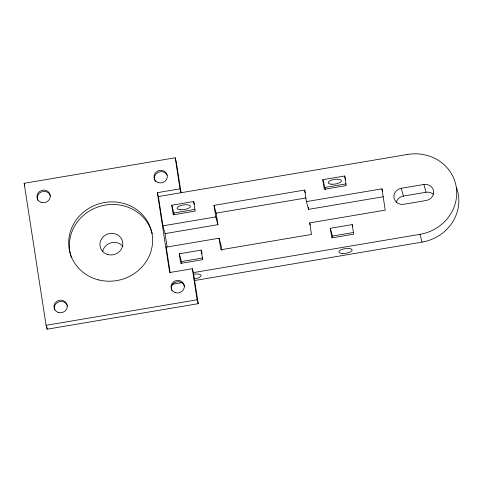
<?xml version="1.0" encoding="UTF-8"?>
<svg xmlns="http://www.w3.org/2000/svg" width="483" height="483" viewBox="0 0 483 483"><rect width="100%" height="100%" fill="white"/><g stroke="black" fill="none" stroke-linecap="round" stroke-linejoin="round"><path stroke-width="0.72" d="M179.99 188.841L157.331 192.669L169.678 272.551L192.337 268.723L193.405 272.605L198.205 303.674L47.165 329.189L46.096 325.313L24.15 183.292L175.19 157.778L176.259 161.66L181.059 192.723L179.99 188.841L175.19 157.778M157.331 192.669L158.4 196.551L407.61 154.445M193.659 201.526L195.138 211.113L173.234 214.808L171.755 205.227L193.659 201.526L194.432 204.345M344.687 176.005L346.172 185.593L324.268 189.294L322.789 179.706L344.687 176.005L345.659 179.537M158.4 196.551L162.928 225.845L165.065 233.609L217.93 224.673L215.792 216.909L214.005 205.372L304.634 190.061L305.407 192.886M171.755 205.227L173.892 212.991L195.066 209.411M322.789 179.706L324.926 187.47L346.1 183.896M214.005 205.372L216.149 213.136L306.029 197.952M162.928 225.845L215.792 216.909M304.634 190.061L306.415 201.598L381.932 188.841L382.711 191.66M401.222 188.316L423.875 184.488A8.622 8.078 -15.4 0 1 433.607 191.039A8.622 8.078 -15.4 0 1 426.344 200.463L403.685 204.291A8.622 8.078 -15.4 0 1 393.959 197.74A8.622 8.078 -15.4 0 1 401.222 188.316L403.359 196.08A8.622 8.078 -15.4 0 0 396.181 202.709M306.415 201.598L308.552 209.362L383.333 196.726M403.359 196.08L426.012 192.252A8.622 8.078 -15.4 0 1 433.583 194.558M170.179 272.774L166.218 247.145L219.083 238.216L221.22 245.974L221.89 250.303M219.083 238.216L220.864 249.753L311.493 234.442L309.706 222.904L385.229 210.141L381.932 188.841M201.163 250.103L202.643 259.691L180.745 263.392L179.259 253.804L201.163 250.103L202.136 253.629M352.198 224.583L353.677 234.17L331.779 237.871L330.294 228.284L352.198 224.583L352.777 226.702M179.259 253.804L181.403 261.569L202.57 257.988M330.294 228.284L332.431 236.048L353.604 232.474M193.405 272.605L419.956 234.327A43.114 40.385 -15.4 0 0 456.272 187.211A43.114 40.385 -15.4 0 0 407.61 154.445M172.105 284.33L182.526 282.567M194.426 280.557L422.094 242.092A43.114 40.385 -15.4 0 0 456.501 187.615M46.096 325.313L197.136 299.792L198.205 303.674M423.875 184.488L426.012 192.252M419.956 234.327L422.094 242.092M309.706 222.904L310.291 225.018M166.218 247.145L166.804 249.264M24.15 183.292L24.862 185.883M324.926 187.47L325.27 189.68M332.431 236.048L332.66 237.521M308.22 207.201L308.552 209.362M216.149 213.136L217.93 224.673M192.337 268.723L197.136 299.792M173.892 212.991L174.121 214.464M181.403 261.569L181.741 263.778M165.065 233.609L167.106 246.831M46.821 326.961L47.165 329.189M193.955 278.908A6.708 2.337 -8.8 0 0 201.109 275.63A6.708 2.337 -8.8 0 0 194.16 274.175L193.743 274.241A6.708 2.337 -8.8 0 0 193.333 274.32M102.571 251.715A11.495 10.771 -15.4 0 1 111.15 242.762A11.495 10.771 -15.4 0 1 122.99 246.378M54.633 309.935A6.708 6.279 -15.4 0 1 59.161 301.742A6.708 6.279 -15.4 0 1 67.475 306.101M171.9 290.663A6.708 6.279 -15.4 0 1 176.217 281.963A6.708 6.279 -15.4 0 1 184.639 286.86M37.831 200.379A6.708 6.279 -15.4 0 1 41.876 191.769A6.708 6.279 -15.4 0 1 50.467 196.044M155.441 181.554A6.708 6.279 -15.4 0 1 157.863 172.461A6.708 6.279 -15.4 0 1 167.16 175.232M71.496 257.825A42.154 39.485 -15.4 0 1 99.951 206.326A42.154 39.485 -15.4 0 1 152.205 233.736M180.594 209.761A6.708 2.337 -8.8 0 0 190.411 206.301A6.708 2.337 -8.8 0 0 180.322 205.71A6.708 2.337 -8.8 0 0 180.594 209.761M331.604 184.24A6.708 2.337 -8.8 0 0 341.445 180.793A6.708 2.337 -8.8 0 0 331.374 180.183A6.708 2.337 -8.8 0 0 331.604 184.24M342.417 253.478A6.708 2.337 -8.8 0 0 352.137 249.983A6.708 2.337 -8.8 0 0 341.964 249.457A6.708 2.337 -8.8 0 0 342.417 253.478M107.8 254.523A11.495 10.771 -15.4 0 0 122.561 241.554A11.495 10.771 -15.4 0 0 103.718 236.32A11.495 10.771 -15.4 0 0 107.8 254.523M58.147 312.398A6.708 6.279 -15.4 0 0 67.228 305.347A6.708 6.279 -15.4 0 0 56.481 301.64A6.708 6.279 -15.4 0 0 58.147 312.398M175.202 292.626A6.708 6.279 -15.4 0 0 184.283 285.568A6.708 6.279 -15.4 0 0 173.542 281.861A6.708 6.279 -15.4 0 0 175.202 292.626M158.195 182.562A6.708 6.279 -15.4 0 0 167.275 175.51A6.708 6.279 -15.4 0 0 156.534 171.803A6.708 6.279 -15.4 0 0 158.195 182.562M41.14 202.341A6.708 6.279 -15.4 0 0 50.22 195.283A6.708 6.279 -15.4 0 0 39.473 191.576A6.708 6.279 -15.4 0 0 41.14 202.341M98.556 279.905A42.154 39.485 -15.4 0 0 151.493 231.146A42.154 39.485 -15.4 0 0 81.875 213.577A42.154 39.485 -15.4 0 0 98.556 279.905"/></g></svg>
